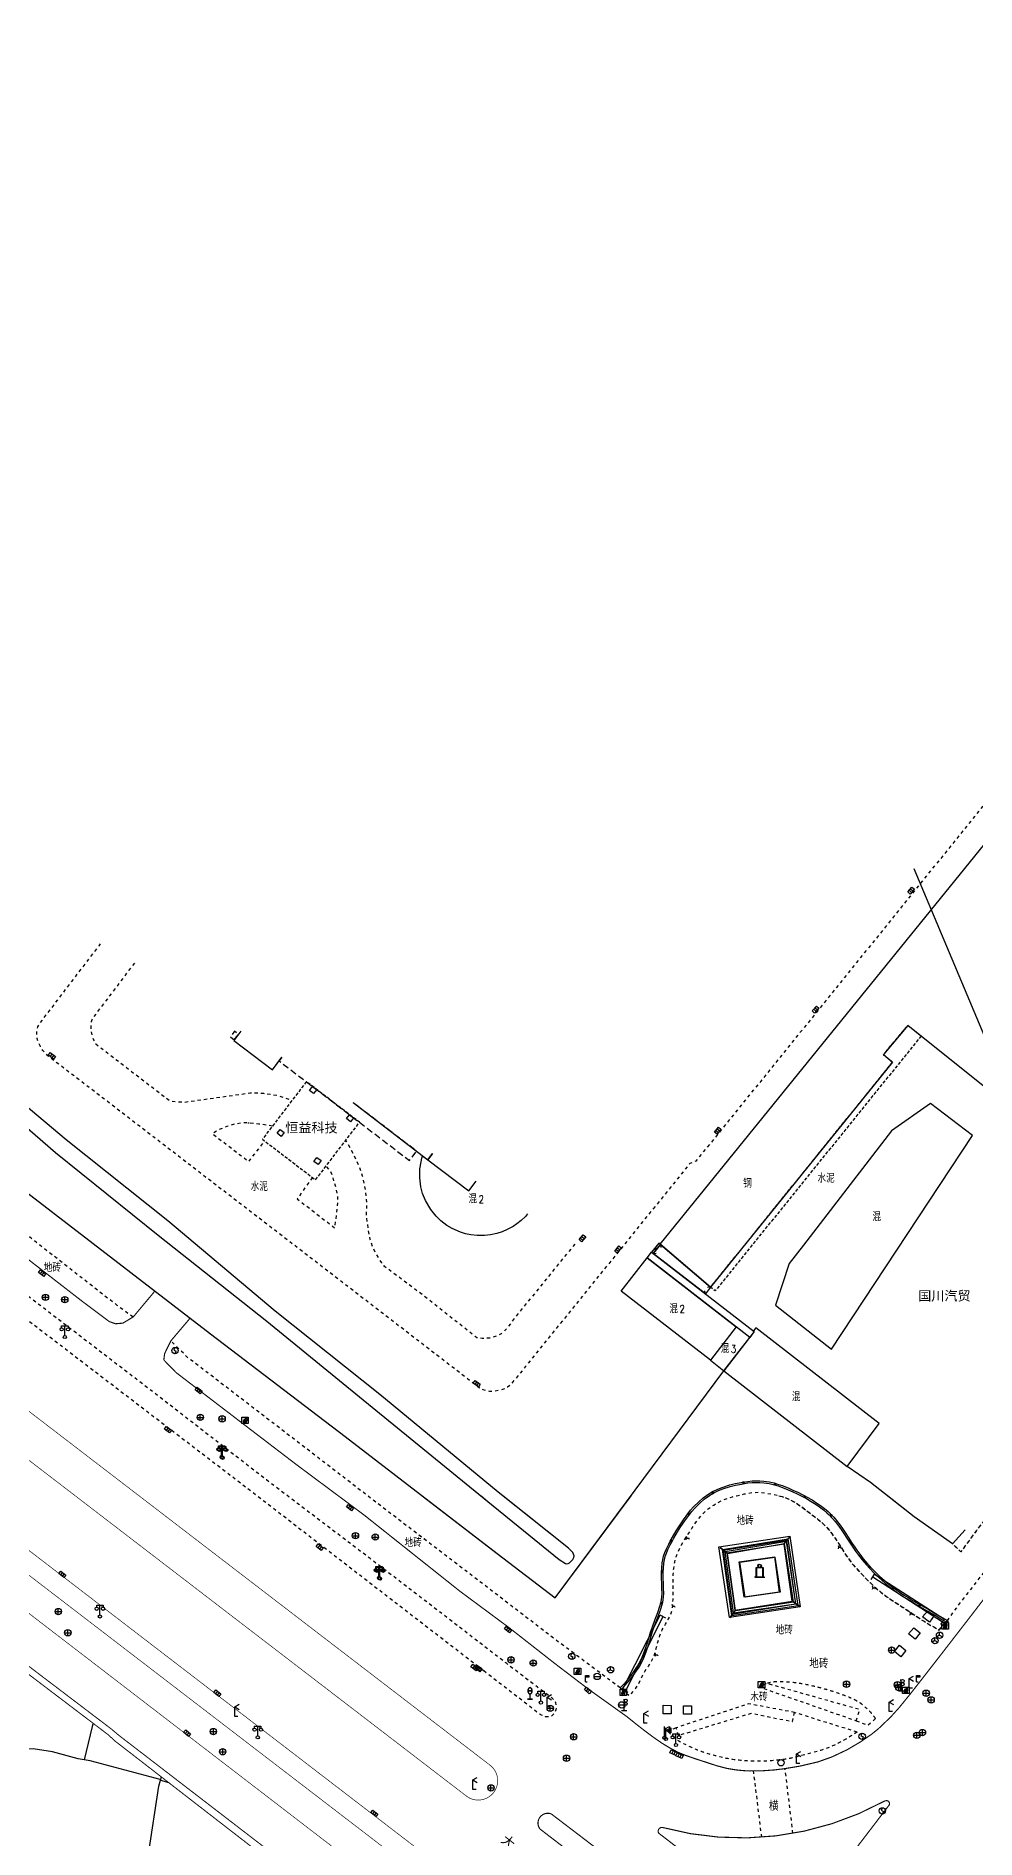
# Model space of a CAD drawing. Extents: x 5235 to 6165, y 11896 to 12757.
# Drawn here: x 5644.3 to 5791.2, y 12375 to 12656.7 of the extents above; entities that cross this region are included whole.
import ezdxf
from ezdxf.enums import TextEntityAlignment as Align

# ---------------------------------------------------------------- set-up
doc = ezdxf.new("R2010")
doc.units = 0
doc.header["$LTSCALE"] = 0.5
for name, pattern in [('X1', [5, 4, -1]), ('X32', [1.5, 1, -0.5]), ('X5', [3, 2, -1]), ('X6', [2, 1, -1])]:
    doc.linetypes.add(name, pattern=pattern)
doc.layers.get('0').update_dxf_attribs({"linetype": 'CONTINUOUS'})
for name, color, linetype in [('COMPONENT', 4, 'CONTINUOUS'), ('DLDW', 11, 'CONTINUOUS'), ('DLSS', 4, 'CONTINUOUS'), ('DMTZ', 3, 'CONTINUOUS'), ('GXYZ', 2, 'CONTINUOUS'), ('JMD', 6, 'CONTINUOUS'), ('SXSS', 5, 'CONTINUOUS'), ('ZJ', 7, 'CONTINUOUS')]:
    doc.layers.add(name, color=color, linetype=linetype)
doc.styles.add('HZ', font='rs.shx', dxfattribs={"width": 0.8, "bigfont": 'hztxt.shx'})
doc.styles.add('宋体', font='')
doc.styles.add('等线体', font='simhei.ttf')
doc.styles.get('宋体').set_extended_font_data('SimSun')
doc.linetypes.add('10421', pattern='A,2,[150,AAA.SHX,S=1,R=0,X=0,Y=1],1e-11', length=2)
doc.linetypes.add('10422', pattern='A,2,[150,AAA.SHX,S=1,R=0,X=0,Y=1],2,[177,AAA.SHX,S=1,R=0,X=0,Y=0.8],1e-09', length=4)
doc.linetypes.add('444', pattern='A,4.5,[145,AAA.SHX,S=1,R=0,X=0,Y=1],4.5,-0.5,[146,AAA.SHX,S=1,R=0,X=0,Y=0],-0.5', length=10)
doc.linetypes.add('447', pattern='A,8,-1,[148,AAA.SHX,S=1,R=0,X=0,Y=0],-1', length=10)

# ---------------------------------------------------------------- blocks, each defined once
blk = doc.blocks.new('gc041')
for p, q in [((-1, 0.5), (1, 0.5)), ((-1, -0.5), (-1, 0.5)), ((-0.33, 0.5), (-0.33, -0.5)), ((0.33, 0.5), (0.33, -0.5)), ((1, 0.5), (1, -0.5)), ((1, -0.5), (-1, -0.5))]:
    blk.add_line(p, q)
blk = doc.blocks.new('gcbj0305')
for points in [[(-1.01, 1.01), (1.01, 1.01), (1.01, -1.01), (-1.01, -1.01)], [(-0.47, 0.01), (-0.39, -0.06), (-0.31, 0.01), (-0.39, 0.09)], [(0.13, 0.3), (0.13, -0.79), (0.15, -0.85), (0.24, -0.85), (0.28, -0.8), (0.28, -0.15), (0.33, -0.15), (0.33, -0.8), (0.36, -0.85), (0.44, -0.85), (0.49, -0.8), (0.49, 0.3), (0.52, 0.3), (0.52, -0.11), (0.55, -0.14), (0.6, -0.14), (0.64, -0.09), (0.64, 0.43), (0.53, 0.54), (0.14, 0.54), (0.03, 0.45), (-0.06, 0.26), (-0.33, 0.26), (-0.36, 0.24), (-0.36, 0.18), (-0.34, 0.15), (-0.01, 0.14), (0.11, 0.31)], [(-0.4, -0.13), (-0.31, -0.2), (-0.25, -0.13), (-0.33, -0.06)], [(-0.4, -0.25), (-0.3, -0.25), (-0.3, -0.35), (-0.4, -0.35)]]:
    blk.add_lwpolyline(points, close=True)
blk.add_lwpolyline([(-0.6, -0.18), (-0.47, -0.82), (-0.21, -0.82), (-0.09, -0.16)])
blk.add_circle((0.3, 0.72), 0.128)
blk = doc.blocks.new('gc019')
for p, q in [((0, 0.5), (0, 3.5)), ((0, 2.7), (1.6, 3.5)), ((1.6, 1.9), (0, 2.7)), ((1.6, 3.5), (1.6, 1.9))]:
    blk.add_line(p, q)
blk.add_circle((0, 0), 0.5)
blk = doc.blocks.new('gc299')
for points in [[(-0.8, 0), (0, 0), (0.8, 0)], [(0, 3.1), (0, 3.6)], [(0, 3.1), (0, 2.1)], [(0, 1.6), (0, 2.1)], [(0, 0), (0, 1.6)]]:
    blk.add_lwpolyline(points)
for centre in [(0.5, 3.1), (0.5, 2.1)]:
    blk.add_circle(centre, 0.5)
blk = doc.blocks.new('gc043')
for p, q in [((-1, 0), (1, 0)), ((0, -1), (0, 1))]:
    blk.add_line(p, q)
blk.add_circle((0, 0), 1)
blk = doc.blocks.new('gc048')
for q in [(-0.87, -0.5), (0, 1), (0.87, -0.5)]:
    blk.add_line((0, 0), q)
blk.add_circle((0, 0), 1)
blk = doc.blocks.new('GC097')
for p, q in [((-1, 2.92), (-1, 3.52)), ((-1, 3.52), (1, 3.52)), ((0, 0.52), (0, 3.52)), ((1, 3.52), (1, 2.92))]:
    blk.add_line(p, q)
for centre in [(-1, 2.42), (0.01, 0), (1, 2.42)]:
    blk.add_circle(centre, 0.5)
blk = doc.blocks.new('gc298')
for points in [[(-0.8, 0), (0.8, 0), (-0.8, 0)], [(0, 0), (0, 1.6)]]:
    blk.add_lwpolyline(points)
at = {"flags": 128}
blk.add_lwpolyline([(0, 3.6), (-0.12, 3.58), (-0.23, 3.53), (-0.34, 3.45), (-0.44, 3.34), (-0.52, 3.2), (-0.58, 3.05), (-0.63, 2.87), (-0.65, 2.69), (-0.65, 2.51), (-0.63, 2.33), (-0.58, 2.15), (-0.52, 2), (-0.44, 1.86), (-0.34, 1.75), (-0.23, 1.67), (-0.12, 1.62), (0, 1.6), (0.12, 1.62), (0.23, 1.67), (0.34, 1.75), (0.44, 1.86), (0.52, 2), (0.58, 2.15), (0.63, 2.33), (0.65, 2.51), (0.65, 2.69), (0.63, 2.87), (0.58, 3.05), (0.52, 3.2), (0.44, 3.34), (0.34, 3.45), (0.23, 3.53), (0.12, 3.58)], close=True, dxfattribs=at)
for centre in [(0, 3.1), (0, 2.1)]:
    blk.add_circle(centre, 0.5)
blk = doc.blocks.new('gc050')
for p, q in [((0, 1), (-0.38, 0.18)), ((-0.38, 0.18), (0.38, -0.18)), ((0, -1), (0.38, -0.18))]:
    blk.add_line(p, q)
blk.add_circle((0, 0), 1)
blk = doc.blocks.new('GC107')
for p, q in [((-1.5, 0), (1.5, 0)), ((-1, 3), (1, 3)), ((-1, 0), (-1, 3)), ((1, 3), (1, 0))]:
    blk.add_line(p, q)
blk.add_circle((0, 3.5), 0.5)
blk = doc.blocks.new('gc002')
at = {"linetype": 'Continuous'}
blk.add_hatch(color=256, dxfattribs=at).paths.add_polyline_path([(0.5, 0.5), (-0.5, 0.5), (-0.5, -0.5), (0.5, -0.5)])
blk.add_lwpolyline([(-0.5, -0.5), (0.5, -0.5), (0.5, 0.5), (-0.5, 0.5), (-0.5, -0.5)])
blk = doc.blocks.new('GC052')
for p, q in [((0, 3), (1.38, 3.81)), ((0, 0), (0, 3)), ((0, 3), (1.38, 2.19)), ((1, 0), (0, 0))]:
    blk.add_line(p, q)
blk = doc.blocks.new('GC042')
blk.add_line((-1, 0), (1, 0))
blk.add_circle((0, 0), 1)
blk = doc.blocks.new('gcbj0407')
for points in [[(-0.53, 1.04), (-0.33, 0.42), (0.4, 0.42)], [(-0.48, 0), (-0.28, 0.42)], [(0.48, 0), (0.28, 0.42)]]:
    blk.add_lwpolyline(points)
blk = doc.blocks.new('gc188')
blk.add_circle((0, 0), 1)
blk = doc.blocks.new('gcbj0213')
for p, q in [((0, 0), (0, 2)), ((0, 2), (1, 2)), ((1, 1.5), (0, 1.5)), ((0, 0), (0.5, 0)), ((1, 2), (1, 1.5))]:
    blk.add_line(p, q)

msp = doc.modelspace()

# ---------------------------------------------------------------- linework, layer by layer
at = {"flags": 128}
for points in [[(5653.17, 12392.99), (5653.08, 12392.62), (5651.81, 12387.39)], [(5659.73, 12358.44), (5660.56, 12364.18), (5661.89, 12372.68), (5663.5, 12383.26), (5663.73, 12384.23), (5663.93, 12384.74)], [(5663.73, 12384.23), (5665.07, 12383.87)]]:
    msp.add_lwpolyline(points, dxfattribs=at)
at = {"layer": 'DLDW', "linetype": 'Continuous'}
for p, q in [((5774.82, 12415.58), (5775.36, 12416.42)), ((5775.36, 12416.42), (5786.28, 12409.35)), ((5775.09, 12416), (5786.01, 12408.93)), ((5735.98, 12398.36), (5741.87, 12410)), ((5736.42, 12398.13), (5742.31, 12409.78)), ((5742.76, 12409.55), (5741.87, 12410)), ((5785.74, 12408.51), (5786.28, 12409.35)), ((5736.87, 12397.91), (5735.98, 12398.36))]:
    msp.add_line(p, q, dxfattribs=at)
at = {"layer": 'DLDW', "linetype": 'Continuous', "flags": 128}
msp.add_lwpolyline([(5754.21, 12418.33), (5759.71, 12419.09), (5760.48, 12413.59), (5754.98, 12412.82)], close=True, dxfattribs=at)
msp.add_lwpolyline([(5754.21, 12418.33), (5759.71, 12419.09), (5760.48, 12413.59), (5754.98, 12412.82)], close=True, dxfattribs=at)
at = {"layer": 'DLDW', "linetype": 'Continuous', "elevation": 522.05, "flags": 128}
msp.add_lwpolyline([(5760.59, 12413.58), (5755.12, 12412.79), (5754.31, 12418.25), (5759.78, 12419.06)], close=True, dxfattribs=at)
at = {"layer": 'DLSS', "linetype": 'X6', "flags": 128}
for points in [[(5874.9, 12656.65), (5874.47, 12654.65), (5874.67, 12652.54), (5875.28, 12650.72), (5876.45, 12648.62), (5877.43, 12647.27), (5878.37, 12646.16), (5878.64, 12645.66), (5878.86, 12644.32), (5878.78, 12643.77), (5877.8, 12642.02), (5875.82, 12639.59), (5868.89, 12631.03), (5864.62, 12625.79), (5847.72, 12604.86), (5821.7, 12572.64), (5809.56, 12557.69), (5794.9, 12539.62), (5790.58, 12534.22), (5782.43, 12524.16), (5766.5, 12504.42), (5747.8, 12481.36), (5747.44, 12480.93), (5746.47, 12480.52), (5742.94, 12476.15), (5732.27, 12462.99), (5727.4, 12456.99), (5720.76, 12448.77), (5718.47, 12445.98), (5718.01, 12445.62), (5717.54, 12445.35), (5716.85, 12445.13), (5716, 12444.97), (5715.62, 12444.93), (5715.22, 12444.93), (5714.63, 12445.05), (5714.19, 12445.19), (5713.77, 12445.4), (5713.41, 12445.63), (5706.7, 12450.8), (5692.14, 12462.01), (5682.04, 12469.79), (5654.58, 12490.89), (5647.45, 12496.35), (5647.45, 12496.35), (5646.13, 12497.37), (5645.66, 12497.84), (5645.37, 12498.18), (5644.99, 12498.8), (5644.6, 12499.66), (5644.47, 12500.08), (5644.42, 12500.49), (5644.41, 12501.03), (5644.46, 12501.42), (5644.59, 12501.9), (5644.86, 12502.4), (5651.15, 12510.63), (5654.15, 12514.55), (5654.57, 12515.1)], [(5584.52, 12514.14), (5586.51, 12512.65), (5596.55, 12504.67), (5623.57, 12484.49), (5656.94, 12458.43), (5659.5, 12456.59)], [(5659.67, 12511.85), (5658.82, 12510.75), (5656.67, 12507.89), (5654.06, 12504.47), (5653.19, 12503.34), (5653.02, 12503), (5652.9, 12502.65), (5652.84, 12502.38), (5652.84, 12501.8), (5652.88, 12501.26), (5653.09, 12500.36), (5653.27, 12499.86), (5653.48, 12499.43), (5653.62, 12499.23), (5658.36, 12495.59), (5665.29, 12490.28), (5667.57, 12490.14), (5677.75, 12491.58), (5678.57, 12491.59), (5679.84, 12491.52), (5682.09, 12491.18), (5684.34, 12490.44)], [(5681.23, 12486.36), (5680.45, 12486.53), (5679.1, 12486.69), (5677.52, 12486.87), (5677.52, 12486.87), (5676.73, 12486.9), (5675.33, 12486.69), (5674.14, 12486.32), (5672.79, 12485.8), (5671.85, 12485.22), (5674.44, 12483.23), (5677.55, 12480.84), (5678.15, 12481.62), (5680.06, 12484.05)], [(5728.5, 12467.96), (5725.26, 12463.97), (5719.83, 12457.3), (5717.59, 12454.44), (5717.32, 12454.16), (5717.02, 12453.95), (5716.6, 12453.72), (5715.66, 12453.39), (5715.3, 12453.29), (5715.03, 12453.24), (5714.03, 12453.23), (5713.4, 12453.26), (5713.21, 12453.31), (5712.92, 12453.51), (5705.43, 12459.48), (5698.75, 12464.47), (5698.35, 12465.01), (5697.55, 12466.26), (5696.98, 12467.33), (5696.54, 12468.69), (5696.22, 12470.31), (5695.98, 12472.23), (5695.95, 12472.97), (5696.03, 12474.39), (5695.85, 12476.11), (5695.33, 12478.59), (5694.73, 12480.32), (5693.53, 12482.76), (5692.73, 12484.18)], [(5687.49, 12478.37), (5685.12, 12475.02), (5690.99, 12470.47), (5691.42, 12473.65), (5691.48, 12474.94), (5691.44, 12475.46), (5691.23, 12476.52), (5690.63, 12478.66), (5690.34, 12479.28), (5689.63, 12480.13)], [(5735.61, 12398.63), (5725.3, 12406.31), (5712.71, 12415.97), (5696.88, 12428.05), (5687.31, 12435.42), (5667.92, 12450.3), (5665.37, 12452.84)], [(5735.81, 12398.44), (5737.08, 12397.43), (5737.39, 12397.78), (5737.81, 12398.27), (5738.06, 12398.6), (5738.27, 12398.91), (5738.51, 12399.32), (5738.78, 12399.89), (5739.02, 12400.41), (5739.25, 12400.85), (5739.53, 12401.31), (5740.01, 12402.03), (5740.42, 12402.68), (5740.54, 12402.89), (5740.7, 12403.22), (5740.96, 12403.87), (5741.2, 12404.64), (5741.45, 12405.62), (5741.63, 12406.25), (5741.81, 12406.82), (5741.99, 12407.27), (5742.18, 12407.69), (5742.4, 12408.1), (5742.7, 12408.61), (5743.17, 12409.42), (5743.5, 12410.12), (5743.69, 12410.67), (5743.82, 12411.44), (5743.88, 12412.46), (5743.88, 12413.34), (5743.87, 12414.54), (5743.87, 12415.56), (5743.89, 12416.34), (5743.98, 12417.29), (5744.11, 12418.09), (5744.15, 12418.28), (5744.36, 12419.12), (5744.63, 12419.84), (5744.94, 12420.49), (5745.21, 12420.98), (5745.59, 12421.63), (5746.02, 12422.31), (5746.85, 12423.61), (5747.38, 12424.39), (5747.86, 12425.05), (5748.32, 12425.61), (5748.98, 12426.27), (5749.37, 12426.6), (5750.22, 12427.2), (5750.78, 12427.54), (5751.68, 12427.98), (5752.38, 12428.25), (5753.17, 12428.49), (5754.07, 12428.7), (5755.01, 12428.92), (5756.25, 12429.17), (5757.33, 12429.19), (5758.15, 12429.11), (5759.64, 12428.85), (5760.92, 12428.52), (5761.97, 12428.13), (5763.03, 12427.57), (5763.94, 12426.94), (5764.78, 12426.3), (5765.57, 12425.7), (5766.5, 12425), (5767.17, 12424.43), (5767.8, 12423.81), (5768.52, 12422.96), (5769.17, 12422.07), (5769.96, 12420.86), (5770.83, 12419.49), (5771.38, 12418.68), (5772, 12417.89), (5773.08, 12416.68), (5773.62, 12416.13), (5774.67, 12415.08), (5775.51, 12414.29), (5776.36, 12413.57), (5777.29, 12412.87), (5778.34, 12412.16), (5779.88, 12411.17), (5781.21, 12410.3), (5782.43, 12409.48), (5783.12, 12409.03), (5784.32, 12408.32), (5785.28, 12407.78), (5785.46, 12407.67), (5786.52, 12408.98)], [(5735.81, 12398.44), (5737.08, 12397.43), (5737.39, 12397.78), (5737.81, 12398.27), (5738.06, 12398.6), (5738.27, 12398.91), (5738.51, 12399.32), (5738.78, 12399.89), (5739.02, 12400.41), (5739.25, 12400.85), (5739.53, 12401.31), (5740.01, 12402.03), (5740.42, 12402.68), (5740.54, 12402.89), (5740.7, 12403.22), (5740.96, 12403.87), (5741.2, 12404.64), (5741.45, 12405.62), (5741.63, 12406.25), (5741.81, 12406.82), (5741.99, 12407.27), (5742.18, 12407.69), (5742.4, 12408.1), (5742.7, 12408.61), (5743.17, 12409.42), (5743.5, 12410.12), (5743.69, 12410.67), (5743.82, 12411.44), (5743.88, 12412.46), (5743.88, 12413.34), (5743.87, 12414.54), (5743.87, 12415.56), (5743.89, 12416.34), (5743.98, 12417.29), (5744.11, 12418.09), (5744.15, 12418.28), (5744.36, 12419.12), (5744.63, 12419.84), (5744.94, 12420.49), (5745.21, 12420.98), (5745.59, 12421.63), (5746.02, 12422.31), (5746.85, 12423.61), (5747.38, 12424.39), (5747.86, 12425.05), (5748.32, 12425.61), (5748.98, 12426.27), (5749.37, 12426.6), (5750.22, 12427.2), (5750.78, 12427.54), (5751.68, 12427.98), (5752.38, 12428.25), (5753.17, 12428.49), (5753.81, 12428.64)], [(5760.43, 12428.64), (5760.92, 12428.52), (5761.97, 12428.13), (5763.03, 12427.57), (5763.94, 12426.94), (5764.78, 12426.3), (5765.57, 12425.7), (5766.5, 12425), (5767.17, 12424.43), (5767.8, 12423.81), (5768.52, 12422.96), (5769.17, 12422.07), (5769.96, 12420.86), (5770.83, 12419.49), (5771.38, 12418.68), (5772, 12417.89), (5773.08, 12416.68), (5773.62, 12416.13), (5774.67, 12415.08), (5775.51, 12414.29), (5776.36, 12413.57), (5777.29, 12412.87), (5778.34, 12412.16), (5779.88, 12411.17), (5781.21, 12410.3), (5782.43, 12409.48), (5783.12, 12409.03), (5784.32, 12408.32), (5785.28, 12407.78), (5785.46, 12407.67), (5786.52, 12408.98)], [(5786.75, 12409.14), (5788.66, 12411.77), (5800.18, 12426.51), (5798.31, 12428.16), (5796.68, 12429.7), (5794.8, 12427.78), (5791.29, 12423.21), (5788.85, 12419.89), (5787.58, 12421.13)], [(5786.75, 12409.14), (5788.66, 12411.77), (5800.18, 12426.51), (5798.31, 12428.16), (5797.8, 12428.64)], [(5795.64, 12428.64), (5794.8, 12427.78), (5791.29, 12423.21), (5788.85, 12419.89), (5787.58, 12421.13)], [(5735.61, 12398.63), (5725.3, 12406.31), (5712.71, 12415.97), (5698.58, 12426.75)], [(5756.4, 12385.72), (5757.69, 12375.28)], [(5762.61, 12375.91), (5761.39, 12386.03)]]:
    msp.add_lwpolyline(points, dxfattribs=at)
msp.add_lwpolyline([(5714.28, 12401.33), (5723.07, 12394.55), (5723.28, 12394.42), (5723.5, 12394.3), (5723.66, 12394.24), (5723.9, 12394.19), (5724.31, 12394.16), (5724.56, 12394.16), (5724.75, 12394.18), (5724.84, 12394.22), (5725.02, 12394.37), (5725.27, 12394.64), (5725.47, 12394.92), (5725.6, 12395.26), (5725.65, 12395.52), (5725.64, 12395.83), (5725.56, 12396.31), (5725.47, 12396.58), (5724.96, 12397.02), (5722.67, 12398.74), (5717.81, 12402.47), (5708.02, 12410.01), (5696.53, 12418.82), (5680.31, 12431.11), (5663.59, 12444.08), (5647.77, 12456.19), (5634.26, 12466.55), (5620.79, 12477.29), (5575.97, 12511.19), (5535.58, 12542.14), (5527.97, 12548.11), (5526.24, 12549.59), (5525.06, 12550.28), (5524.79, 12550.4), (5524.43, 12550.51), (5524.23, 12550.56), (5524.07, 12550.58), (5523.94, 12550.6), (5523.84, 12550.59), (5523.64, 12550.53), (5523.39, 12550.4), (5523.27, 12550.32), (5523.1, 12550.14), (5522.93, 12549.84), (5522.86, 12549.62), (5522.84, 12549.1), (5522.88, 12548.75), (5522.93, 12548.49), (5523.1, 12548.13), (5523.3, 12547.8), (5523.47, 12547.6), (5523.97, 12547.19), (5527.33, 12544.58), (5551.2, 12526.45), (5574.5, 12508.57), (5632.23, 12464.27), (5647.76, 12452.45), (5678.71, 12428.77)], close=True, dxfattribs=at)
at = {"layer": 'DLSS', "linetype": 'Continuous', "flags": 128}
for points, const_width, elevation in [([(5711.52, 12381.77, 1.029139), (5715.17, 12386.63), (5518, 12537.84, 1.032998), (5514.32, 12533.04)], 0.1, 521.68), ([(5705.85, 12372.02, -0.945314), (5704, 12369.59), (5504.5, 12522.6, -0.99837), (5506.4, 12525.06)], 0.1, 521.57), ([(5752.03, 12354.36, 0.931775), (5753.92, 12356.8), (5724.83, 12378.95, 0.752827), (5723.07, 12376.59)], 0.175, 521.69)]:
    msp.add_lwpolyline(points, format="xyb", close=True, dxfattribs=dict(at, const_width=const_width, elevation=elevation))
at = {"layer": 'DLSS', "linetype": 'Continuous', "const_width": 0.175, "flags": 128}
msp.add_lwpolyline([(5662.88, 12460.63), (5659.5, 12456.59), (5657.87, 12455.61), (5656.71, 12455.51), (5655.75, 12455.85), (5651.61, 12458.94), (5621.79, 12482.06), (5594.7, 12502.84), (5583.55, 12511.45), (5583.44, 12512.34), (5583.52, 12512.76), (5584.52, 12514.14), (5584.52, 12514.14)], dxfattribs=at)
at = {"layer": 'DLSS', "linetype": 'Continuous', "flags": 128}
msp.add_lwpolyline([(5668.39, 12456.4, 0.175, 0.175, 0), (5665.37, 12452.84, 0.175, 0.175, 0), (5664.67, 12451.44, 0.175, 0.175, 0), (5664.38, 12450.79, 0.175, 0.175, 0), (5664.28, 12449.94, 0.175, 0.175, 0), (5664.31, 12449.81, 0.175, 0.175, 0), (5666.18, 12447.89, 0.175, 0.175, 0), (5684.97, 12433.53, 0.175, 0.175, 0), (5695.58, 12425.63, 0.175, 0.175, 0), (5710.57, 12413.72, 0.175, 0.175, 0), (5718.29, 12408, 0.175, 0.175, 0), (5725.47, 12402.38, 0.175, 0.175, 0), (5725.47, 12402.38, 0.175, 0.175, 0), (5730.77, 12398.34, 0.175, 0.175, 0), (5736.67, 12394.13, 0.175, 0.175, 0), (5738.24, 12392.87, 0.175, 0.175, 0), (5739.58, 12391.83, 0.175, 0.175, 0), (5741.08, 12390.72, 0.175, 0.175, 0), (5742.18, 12389.97, 0.175, 0.175, 0), (5743.57, 12389.13, 0.175, 0.175, 0), (5744.73, 12388.54, 0.175, 0.175, 0), (5745.82, 12388.09, 0.175, 0.175, 0), (5747.33, 12387.57, 0.175, 0.175, 0), (5749.02, 12387.02, 0.175, 0.175, 0), (5750.77, 12386.45, 0.175, 0.175, 0), (5752.32, 12386.05, 0.175, 0.175, 0), (5753.72, 12385.82, 0.175, 0.175, 0), (5754.99, 12385.7, 0.175, 0.175, 0), (5755.88, 12385.66, 0.175, 0.175, 0), (5757.78, 12385.68, 0.175, 0.175, 0), (5759.62, 12385.81, 0.175, 0.175, 0), (5761.14, 12385.99, 0.175, 0.175, 0), (5763.69, 12386.41, 0.175, 0.175, 0), (5766.51, 12387.07, 0.175, 0.175, 0), (5768.71, 12387.85, 0.175, 0.175, 0), (5771.08, 12388.97, 0.175, 0.175, 0), (5773.19, 12390.21, 0.175, 0.175, 0), (5774.9, 12391.39, 0.175, 0.175, 0), (5775.97, 12392.25, 0.175, 0.175, 0), (5777.87, 12394.06, 0.175, 0.175, 0), (5779.19, 12395.52, 0.175, 0.175, 0), (5781, 12397.74, 0.175, 0.175, 0), (5782.19, 12399.26, 0.175, 0.175, 0), (5783.83, 12401.36, 0.175, 0.175, 0), (5785.82, 12403.92, 0.175, 0.175, 0), (5790.51, 12409.98, 0.175, 0.175, 0), (5801.98, 12424.91, 0.175, 0.175, 0)], format="xyseb", dxfattribs=at)
at = {"layer": 'DLSS', "linetype": 'Continuous', "const_width": 0.1, "flags": 128}
for points, elevation in [([(5597.89, 12434.23), (5598.44, 12440.94), (5598.84, 12442.75, -0.411084), (5600.12, 12443.35), (5714.79, 12355.26, -0.170379), (5723.6, 12338.9, -0.161517), (5721.3, 12321.04, -0.040479), (5717.37, 12316.52)], 522.57), ([(5685.49, 12401.74), (5711.52, 12381.77, 1.029139), (5715.17, 12386.63), (5685.49, 12409.39)], 521.68), ([(5685.49, 12387.64), (5705.85, 12372.02, -0.945314), (5704, 12369.59), (5685.49, 12383.79)], 521.57)]:
    msp.add_lwpolyline(points, format="xyb", dxfattribs=dict(at, elevation=elevation))
at = {"layer": 'DLSS', "linetype": 'X6', "flags": 128}
for points in [[(5775.53, 12393.85, 0.020989), (5774.87, 12394.7, 0.033895), (5774.41, 12395.18, 0.008178), (5773.37, 12396.09, 0.030756), (5773.07, 12396.31, 0.030127), (5772.34, 12396.73, 0.019543), (5771.15, 12397.25, 0.013993), (5769.61, 12397.82, 0.011109), (5767.64, 12398.43, 0.0139), (5765.99, 12398.85, 0.010764), (5763.84, 12399.3, 0.029178), (5762.05, 12399.51, 0.022435), (5759.7, 12399.56, 0.041702), (5759.39, 12399.52, 0.01452), (5758.51, 12399.33)], [(5772.67, 12391.73, -0.029354), (5769.24, 12389.76, -0.046934), (5766.94, 12388.87, -0.007631), (5762.99, 12387.82, -0.021872), (5761.6, 12387.53, -0.026071), (5758.55, 12387.21, -0.026868), (5755.59, 12387.21, -0.03261), (5752.45, 12387.58, -0.030222), (5749.15, 12388.41, -0.023318), (5747.51, 12389.01, -0.016406), (5745.27, 12390.04, -0.055309), (5744.38, 12390.61, -0.029729), (5742.95, 12391.94)]]:
    msp.add_lwpolyline(points, format="xyb", dxfattribs=at)
for points, elevation in [([(5772.51, 12393.5), (5773.05, 12395.24), (5758.51, 12399.33), (5758.22, 12399.17), (5757.33, 12398.78), (5757.46, 12398.74), (5772.51, 12393.5)], 523.1), ([(5772.67, 12391.73), (5767.28, 12393.39), (5762.83, 12394.8)], 521.99), ([(5772.51, 12393.5), (5774.27, 12392.81), (5774.94, 12393.32), (5775.53, 12393.85)], 523.1), ([(5742.95, 12391.94), (5744.33, 12392.38)], 521.72)]:
    msp.add_lwpolyline(points, dxfattribs=dict(at, elevation=elevation))
at = {"layer": 'DLSS', "linetype": 'X6', "elevation": 521.99, "flags": 128}
msp.add_lwpolyline([(5762.83, 12394.8), (5762.8, 12394.79), (5762.83, 12394.8), (5755.73, 12396.14), (5744.33, 12392.38), (5744.69, 12391.2), (5756.14, 12394.69), (5762.53, 12393.36), (5762.53, 12393.36)], close=True, dxfattribs=at)
at = {"layer": 'DLSS', "linetype": 'Continuous', "const_width": 0.175, "flags": 128}
msp.add_lwpolyline([(5777.65, 12380.33, 0.633599), (5777.14, 12381.02), (5776.89, 12380.93, -0.194081), (5742.17, 12376.84), (5742.17, 12376.84, 0.596901), (5741.63, 12375.94), (5761.74, 12360.45, 0.279031), (5762.46, 12360.47)], format="xyb", close=True, dxfattribs=at)
at = {"layer": 'DMTZ', "linetype": '10421', "flags": 128}
for points in [[(5626.74, 12530.72), (5622.85, 12524.01), (5617.83, 12516.35), (5614.73, 12511.26), (5614.35, 12510.34), (5614.32, 12510.13), (5614.45, 12509.82), (5615.13, 12508.83), (5615.61, 12508.26), (5620.86, 12504.23), (5633.39, 12494.35), (5647.36, 12482.24), (5663.4, 12469.34), (5680.36, 12455.89), (5697.41, 12442), (5714.94, 12427.75), (5726.09, 12418.67), (5727.07, 12418.05), (5727.27, 12418.02), (5727.45, 12418.07), (5727.66, 12418.17), (5727.95, 12418.43), (5728.2, 12418.7), (5728.37, 12418.98), (5728.43, 12419.25), (5728.21, 12419.79), (5727.55, 12420.48), (5716.54, 12429.2), (5698.01, 12444.45), (5681.67, 12457.49), (5664.91, 12471.58), (5648.98, 12484.23), (5634.84, 12496.12), (5623.59, 12505.13), (5617.44, 12509.91), (5617.19, 12510.35), (5617.21, 12510.66), (5617.4, 12511.17), (5618.45, 12512.95), (5624.78, 12522.87), (5629.65, 12530.48), (5629.87, 12530.85)], [(5713.85, 12428.64), (5714.94, 12427.75), (5726.09, 12418.67), (5727.07, 12418.05), (5727.27, 12418.02), (5727.45, 12418.07), (5727.66, 12418.17), (5727.95, 12418.43), (5728.2, 12418.7), (5728.37, 12418.98), (5728.43, 12419.25), (5728.21, 12419.79), (5727.55, 12420.48), (5717.24, 12428.64)], [(5663.68, 12384.3), (5652.74, 12387.24), (5650.86, 12387.55), (5646.86, 12388.65), (5643.84, 12389.12), (5642.2, 12389), (5636.98, 12387.36), (5635.55, 12386.6), (5633.83, 12385.03), (5633.08, 12384.33), (5632.96, 12384.06), (5632.92, 12383.66), (5633, 12382.33), (5632.88, 12379.98), (5632.14, 12373.4), (5631.15, 12367.31)]]:
    msp.add_lwpolyline(points, dxfattribs=at)
at = {"layer": 'DMTZ', "linetype": '10422', "flags": 128}
for points in [[(5780.7, 12407.06), (5781.5, 12408.03), (5782.51, 12407.21), (5781.72, 12406.24)], [(5783.71, 12410.69), (5784.69, 12409.93), (5783.94, 12408.91), (5782.89, 12409.74)], [(5779.28, 12405.31), (5780.26, 12404.49), (5779.5, 12403.51), (5778.49, 12404.3)], [(5742.34, 12395.93), (5743.59, 12395.88), (5743.6, 12394.59), (5742.35, 12394.58)], [(5746.78, 12395.83), (5746.78, 12394.55), (5745.49, 12394.54), (5745.49, 12395.83)]]:
    msp.add_lwpolyline(points, close=True, dxfattribs=at)
at = {"layer": 'GXYZ', "linetype": 'Continuous'}
msp.add_line((5808.09, 12463.53), (5781.54, 12526.55), dxfattribs=at)
at = {"layer": 'JMD', "linetype": 'Continuous'}
for p, q in [((5741.91, 12467.91), (5741.95, 12467.41)), ((5740.74, 12466.51), (5741.24, 12466.56)), ((5748.92, 12460.18), (5748.86, 12460.67)), ((5749.75, 12461.22), (5749.25, 12461.17)), ((5761.27, 12421.17), (5762.18, 12422.28)), ((5761.27, 12421.17), (5762.18, 12422.28)), ((5752.39, 12419.65), (5751.24, 12420.56)), ((5751.24, 12420.56), (5752.39, 12419.65)), ((5753.05, 12409.94), (5751.6, 12420.27)), ((5751.61, 12420.27), (5761.89, 12421.93)), ((5752, 12419.96), (5761.58, 12421.55)), ((5753.34, 12410.34), (5752, 12419.96)), ((5752.39, 12419.65), (5761.27, 12421.17)), ((5753.64, 12410.74), (5752.39, 12419.65)), ((5762.69, 12412.05), (5761.27, 12421.17)), ((5763.05, 12411.78), (5761.58, 12421.55)), ((5763.41, 12411.51), (5761.89, 12421.93)), ((5752.77, 12409.57), (5753.64, 12410.74)), ((5752.77, 12409.57), (5753.64, 12410.74)), ((5753.05, 12409.94), (5763.41, 12411.51)), ((5753.34, 12410.34), (5763.05, 12411.78)), ((5753.64, 12410.74), (5762.69, 12412.05)), ((5762.69, 12412.05), (5763.73, 12411.27)), ((5763.73, 12411.27), (5762.69, 12412.05))]:
    msp.add_line(p, q, dxfattribs=at)
at = {"layer": 'JMD', "linetype": 'Continuous', "flags": 128}
for points in [[(5796.43, 12535.14), (5829.11, 12509), (5806.69, 12481.24), (5780.59, 12502.12), (5776.76, 12497.55), (5778.18, 12496.36), (5749.75, 12461.22), (5741.87, 12467.94), (5796.43, 12535.14)], [(5687.69, 12491.47), (5687.06, 12491.96), (5687.53, 12492.57), (5688.17, 12492.08)], [(5784.13, 12489.91), (5778.03, 12485.66), (5771.04, 12476.59), (5764.26, 12467.81), (5762.04, 12464.9), (5759.89, 12458.44), (5768.66, 12451.53), (5790.68, 12484.93)], [(5693.47, 12487.06), (5692.83, 12487.55), (5693.3, 12488.17), (5693.94, 12487.68)], [(5682.6, 12484.78), (5681.97, 12485.26), (5682.44, 12485.88), (5683.07, 12485.39)], [(5688.37, 12480.38), (5687.73, 12480.86), (5688.2, 12481.48), (5688.84, 12480.99)], [(5740.74, 12466.51), (5741.91, 12467.91), (5749.75, 12461.22), (5748.92, 12460.18)], [(5739.81, 12465.79), (5753.75, 12455.02), (5749.71, 12449.8), (5735.78, 12460.58)], [(5755.86, 12453.39), (5739.81, 12465.79), (5740.5, 12466.69), (5756.55, 12454.28)], [(5751.82, 12448.17), (5755.86, 12453.39), (5753.75, 12455.02), (5749.71, 12449.8)], [(5756.55, 12454.28), (5751.82, 12448.17), (5751.82, 12448.17), (5771.1, 12433.24), (5776.1, 12439.95), (5756.8, 12454.86), (5756.43, 12454.38)], [(5762.14, 12422.32), (5763.72, 12411.29), (5752.68, 12409.61), (5751.02, 12420.68)], [(5762.14, 12422.32), (5763.72, 12411.29), (5752.68, 12409.61), (5751.02, 12420.68)], [(5763.04, 12411.76), (5761.67, 12421.63), (5751.73, 12420.11), (5753.08, 12410.17)], [(5763.04, 12411.76), (5761.67, 12421.63), (5751.73, 12420.11), (5753.08, 12410.17)], [(5762.47, 12412.17), (5761.24, 12421.06), (5752.29, 12419.69), (5753.51, 12410.75)], [(5762.47, 12412.17), (5761.24, 12421.06), (5752.29, 12419.69), (5753.51, 12410.75)]]:
    msp.add_lwpolyline(points, close=True, dxfattribs=at)
at = {"layer": 'JMD', "linetype": '444', "flags": 128}
for points in [[(5588.66, 12517.69), (5588.65, 12517.57), (5588.65, 12517.57), (5601.95, 12507.36), (5622.35, 12491.74), (5671.57, 12453.96), (5692.61, 12437.88), (5716.37, 12419.65), (5725.42, 12412.69), (5751.82, 12448.17)], [(5704.64, 12428.64), (5716.37, 12419.65), (5725.42, 12412.69), (5737.3, 12428.64)]]:
    msp.add_lwpolyline(points, dxfattribs=at)
at = {"layer": 'JMD', "linetype": 'X5', "flags": 128}
msp.add_lwpolyline([(5675.28, 12499.86), (5675.95, 12500.73), (5675.33, 12501.2), (5674.67, 12500.33)], close=True, dxfattribs=at)
at = {"layer": 'JMD', "linetype": 'Continuous', "flags": 128}
for points in [[(5676.33, 12501.22), (5675.2, 12499.75), (5681.23, 12495.15), (5682.74, 12497.13)], [(5693.85, 12490.05), (5705.54, 12481.13), (5706.29, 12482.12)], [(5721.11, 12472.67), (5720.79, 12472.29), (5720.12, 12471.64), (5719.44, 12471.1), (5718.86, 12470.71), (5717.95, 12470.21), (5717.14, 12469.87), (5716.35, 12469.61), (5715.35, 12469.39), (5714.4, 12469.29), (5713.24, 12469.29), (5712.25, 12469.4), (5711.45, 12469.57), (5710.63, 12469.82), (5709.35, 12470.38), (5708.52, 12470.88), (5707.59, 12471.59), (5706.85, 12472.3), (5706, 12473.34), (5705.17, 12474.77), (5704.73, 12475.87), (5704.46, 12476.92), (5704.28, 12478.32), (5704.31, 12479.72), (5704.48, 12480.79), (5704.62, 12481.36), (5704.73, 12481.74), (5705.54, 12481.13), (5711.93, 12476.25), (5713.1, 12477.78)], [(5706.29, 12482.12), (5705.54, 12481.13), (5711.93, 12476.25), (5713.1, 12477.78)], [(5741.91, 12467.91), (5740.74, 12466.51)], [(5735.81, 12398.44), (5735.61, 12398.62), (5736.06, 12399.11), (5736.64, 12399.75), (5737.07, 12400.26), (5737.33, 12400.58), (5737.71, 12401.09), (5738.32, 12402.02), (5738.85, 12402.97), (5739.06, 12403.41), (5739.43, 12404.35), (5739.82, 12405.52), (5740.2, 12406.79), (5740.37, 12407.35), (5740.64, 12408.15), (5741.1, 12409.37), (5741.49, 12410.42), (5741.76, 12411.22), (5742.01, 12412.09), (5742.08, 12412.44), (5742.13, 12412.81), (5742.16, 12413.44), (5742.14, 12414.11), (5742.11, 12414.81), (5742.08, 12415.86), (5742.08, 12416.65), (5742.1, 12417.32), (5742.18, 12418.17), (5742.26, 12418.66), (5742.4, 12419.23), (5742.59, 12419.79), (5742.84, 12420.38), (5743.19, 12421.1), (5743.43, 12421.54), (5743.79, 12422.17), (5744.36, 12423.14), (5744.87, 12423.97), (5745.48, 12424.88), (5746.61, 12426.37), (5747.08, 12426.9), (5747.89, 12427.7), (5748.6, 12428.31), (5749.48, 12428.93), (5750.11, 12429.31), (5750.86, 12429.68), (5751.55, 12429.96), (5752.73, 12430.34), (5753.6, 12430.56), (5754.52, 12430.74), (5755.54, 12430.89), (5756.22, 12430.96), (5756.74, 12430.98), (5757.43, 12430.97), (5758.06, 12430.93), (5758.49, 12430.87), (5758.95, 12430.8), (5759.6, 12430.65), (5760.38, 12430.42), (5760.93, 12430.23), (5761.35, 12430.07), (5761.97, 12429.81), (5762.7, 12429.49), (5763.38, 12429.18), (5764.04, 12428.85), (5764.85, 12428.42), (5765.61, 12427.99), (5766.36, 12427.51), (5766.91, 12427.12), (5767.56, 12426.63), (5768.1, 12426.16), (5768.43, 12425.85), (5768.98, 12425.28), (5769.43, 12424.76), (5769.98, 12424.06), (5770.46, 12423.39), (5770.8, 12422.88), (5771.27, 12422.17), (5771.89, 12421.2), (5772.28, 12420.62), (5772.62, 12420.12), (5773.05, 12419.52), (5773.61, 12418.81), (5774.28, 12418.03), (5774.85, 12417.41), (5775.43, 12416.81), (5776.15, 12416.1), (5777.28, 12415.08), (5777.59, 12414.82), (5778.32, 12414.25), (5779.24, 12413.62), (5779.89, 12413.19), (5780.62, 12412.74), (5781.43, 12412.25), (5782.62, 12411.54), (5783.27, 12411.17), (5783.99, 12410.75), (5785.11, 12410.1), (5786.02, 12409.57), (5786.75, 12409.14), (5786.87, 12409.08), (5786.74, 12408.85)], [(5735.81, 12398.44), (5735.61, 12398.62), (5736.06, 12399.11), (5736.64, 12399.75), (5737.07, 12400.26), (5737.33, 12400.58), (5737.71, 12401.09), (5738.32, 12402.02), (5738.85, 12402.97), (5739.06, 12403.41), (5739.43, 12404.35), (5739.82, 12405.52), (5740.2, 12406.79), (5740.37, 12407.35), (5740.64, 12408.15), (5741.1, 12409.37), (5741.49, 12410.42), (5741.76, 12411.22), (5742.01, 12412.09), (5742.08, 12412.44), (5742.13, 12412.81), (5742.16, 12413.44), (5742.14, 12414.11), (5742.11, 12414.81), (5742.08, 12415.86), (5742.08, 12416.65), (5742.1, 12417.32), (5742.18, 12418.17), (5742.26, 12418.66), (5742.4, 12419.23), (5742.59, 12419.79), (5742.84, 12420.38), (5743.19, 12421.1), (5743.43, 12421.54), (5743.79, 12422.17), (5744.36, 12423.14), (5744.87, 12423.97), (5745.48, 12424.88), (5746.61, 12426.37), (5747.08, 12426.9), (5747.89, 12427.7), (5748.6, 12428.31), (5749.07, 12428.64)], [(5764.44, 12428.64), (5764.85, 12428.42), (5765.61, 12427.99), (5766.36, 12427.51), (5766.91, 12427.12), (5767.56, 12426.63), (5768.1, 12426.16), (5768.43, 12425.85), (5768.98, 12425.28), (5769.43, 12424.76), (5769.98, 12424.06), (5770.46, 12423.39), (5770.8, 12422.88), (5771.27, 12422.17), (5771.89, 12421.2), (5772.28, 12420.62), (5772.62, 12420.12), (5773.05, 12419.52), (5773.61, 12418.81), (5774.28, 12418.03), (5774.85, 12417.41), (5775.43, 12416.81), (5776.15, 12416.1), (5777.28, 12415.08), (5777.59, 12414.82), (5778.32, 12414.25), (5779.24, 12413.62), (5779.89, 12413.19), (5780.62, 12412.74), (5781.43, 12412.25), (5782.62, 12411.54), (5783.27, 12411.17), (5783.99, 12410.75), (5785.11, 12410.1), (5786.02, 12409.57), (5786.75, 12409.14), (5786.87, 12409.08), (5786.74, 12408.85)]]:
    msp.add_lwpolyline(points, dxfattribs=at)
at = {"layer": 'JMD', "linetype": 'X32', "flags": 128}
for points in [[(5782.66, 12500.47), (5750.45, 12460.65), (5749.75, 12461.22), (5778.18, 12496.36), (5776.76, 12497.55), (5780.59, 12502.12), (5782.66, 12500.47)], [(5687.99, 12477.99), (5694.86, 12486.98), (5686.55, 12493.33), (5679.68, 12484.34)]]:
    msp.add_lwpolyline(points, close=True, dxfattribs=at)
at = {"layer": 'JMD', "linetype": 'X5', "flags": 128}
msp.add_lwpolyline([(5682.74, 12497.13), (5682.31, 12496.56), (5702.67, 12481.01), (5703.78, 12482.47), (5693.85, 12490.05)], dxfattribs=at)
at = {"layer": 'JMD', "color": 7, "linetype": 'Continuous', "flags": 128}
for points in [[(5741.87, 12467.94), (5741.66, 12468.08), (5740.5, 12466.69)], [(5735.81, 12398.44), (5736.26, 12398.93), (5736.84, 12399.58), (5737.27, 12400.09), (5737.53, 12400.42), (5737.92, 12400.94), (5738.55, 12401.89), (5739.08, 12402.85), (5739.29, 12403.31), (5739.68, 12404.27), (5740.06, 12405.44), (5740.44, 12406.72), (5740.62, 12407.27), (5740.89, 12408.06), (5741.34, 12409.28), (5741.74, 12410.34), (5742.01, 12411.14), (5742.26, 12412.03), (5742.34, 12412.39), (5742.39, 12412.79), (5742.42, 12413.44), (5742.4, 12414.12), (5742.37, 12414.82), (5742.34, 12415.87), (5742.34, 12416.65), (5742.36, 12417.31), (5742.44, 12418.14), (5742.52, 12418.61), (5742.65, 12419.16), (5742.84, 12419.7), (5743.08, 12420.27), (5743.43, 12420.98), (5743.66, 12421.41), (5744.01, 12422.04), (5744.58, 12423.01), (5745.09, 12423.83), (5745.69, 12424.73), (5746.81, 12426.2), (5747.27, 12426.72), (5748.06, 12427.51), (5748.76, 12428.11), (5749.62, 12428.72), (5750.23, 12429.08), (5750.97, 12429.44), (5751.64, 12429.72), (5752.8, 12430.09), (5753.65, 12430.3), (5754.56, 12430.48), (5755.57, 12430.64), (5756.24, 12430.7), (5756.74, 12430.72), (5757.42, 12430.71), (5758.04, 12430.67), (5758.46, 12430.62), (5758.9, 12430.54), (5759.53, 12430.4), (5760.3, 12430.18), (5760.84, 12429.99), (5761.25, 12429.83), (5761.87, 12429.57), (5762.6, 12429.25), (5763.27, 12428.94), (5763.92, 12428.62), (5764.73, 12428.2), (5765.47, 12427.77), (5766.22, 12427.29), (5766.76, 12426.91), (5767.39, 12426.42), (5767.93, 12425.97), (5768.25, 12425.67), (5768.79, 12425.11), (5769.23, 12424.6), (5769.77, 12423.9), (5770.24, 12423.24), (5770.59, 12422.73), (5771.05, 12422.02), (5771.68, 12421.06), (5772.06, 12420.48), (5772.4, 12419.97), (5772.84, 12419.36), (5773.41, 12418.64), (5774.09, 12417.85), (5774.67, 12417.23), (5775.25, 12416.63), (5775.97, 12415.91), (5777.11, 12414.88), (5777.43, 12414.61), (5778.17, 12414.04), (5779.09, 12413.4), (5779.75, 12412.97), (5780.49, 12412.52), (5781.3, 12412.03), (5782.49, 12411.32), (5783.14, 12410.94), (5783.86, 12410.52), (5784.98, 12409.87), (5785.89, 12409.34), (5786.62, 12408.92), (5786.74, 12408.85)], [(5735.81, 12398.44), (5736.26, 12398.93), (5736.84, 12399.58), (5737.27, 12400.09), (5737.53, 12400.42), (5737.92, 12400.94), (5738.55, 12401.89), (5739.08, 12402.85), (5739.29, 12403.31), (5739.68, 12404.27), (5740.06, 12405.44), (5740.44, 12406.72), (5740.62, 12407.27), (5740.89, 12408.06), (5741.34, 12409.28), (5741.74, 12410.34), (5742.01, 12411.14), (5742.26, 12412.03), (5742.34, 12412.39), (5742.39, 12412.79), (5742.42, 12413.44), (5742.4, 12414.12), (5742.37, 12414.82), (5742.34, 12415.87), (5742.34, 12416.65), (5742.36, 12417.31), (5742.44, 12418.14), (5742.52, 12418.61), (5742.65, 12419.16), (5742.84, 12419.7), (5743.08, 12420.27), (5743.43, 12420.98), (5743.66, 12421.41), (5744.01, 12422.04), (5744.58, 12423.01), (5745.09, 12423.83), (5745.69, 12424.73), (5746.81, 12426.2), (5747.27, 12426.72), (5748.06, 12427.51), (5748.76, 12428.11), (5749.52, 12428.64)], [(5763.88, 12428.64), (5763.92, 12428.62), (5764.73, 12428.2), (5765.47, 12427.77), (5766.22, 12427.29), (5766.76, 12426.91), (5767.39, 12426.42), (5767.93, 12425.97), (5768.25, 12425.67), (5768.79, 12425.11), (5769.23, 12424.6), (5769.77, 12423.9), (5770.24, 12423.24), (5770.59, 12422.73), (5771.05, 12422.02), (5771.68, 12421.06), (5772.06, 12420.48), (5772.4, 12419.97), (5772.84, 12419.36), (5773.41, 12418.64), (5774.09, 12417.85), (5774.67, 12417.23), (5775.25, 12416.63), (5775.97, 12415.91), (5777.11, 12414.88), (5777.43, 12414.61), (5778.17, 12414.04), (5779.09, 12413.4), (5779.75, 12412.97), (5780.49, 12412.52), (5781.3, 12412.03), (5782.49, 12411.32), (5783.14, 12410.94), (5783.86, 12410.52), (5784.98, 12409.87), (5785.89, 12409.34), (5786.62, 12408.92), (5786.74, 12408.85)]]:
    msp.add_lwpolyline(points, dxfattribs=at)
at = {"layer": 'JMD', "linetype": '447', "flags": 128}
for points in [[(5789.54, 12423.31), (5787.58, 12421.13), (5781.57, 12425.34), (5774.76, 12430.69), (5771.1, 12433.24)], [(5789.54, 12423.31), (5787.58, 12421.13), (5781.57, 12425.34), (5777.37, 12428.64)]]:
    msp.add_lwpolyline(points, dxfattribs=at)
at = {"layer": 'SXSS', "linetype": 'X1', "const_width": 0.15, "flags": 128}
for points in [[(5656.05, 12392.22), (5620.48, 12419.24)], [(5619.79, 12418.47), (5655.55, 12391.33)], [(5683.23, 12371.24), (5657.2, 12391.25)], [(5656.64, 12390.33), (5683.98, 12369.17)]]:
    msp.add_lwpolyline(points, dxfattribs=at)
at = {"layer": 'SXSS', "linetype": 'Continuous', "const_width": 0.15, "flags": 128}
msp.add_lwpolyline([(5655.55, 12391.33), (5656.64, 12390.33)], dxfattribs=at)
at = {"layer": 'SXSS', "linetype": 'Continuous', "const_width": 0.15, "elevation": 522.07, "flags": 128}
msp.add_lwpolyline([(5657.2, 12391.25), (5656.05, 12392.22)], dxfattribs=at)

# ---------------------------------------------------------------- block references
at = {"layer": 'COMPONENT', "linetype": 'Continuous', "xscale": 0.5, "yscale": 0.5}
for name, p in [('gcbj0305', (5676.97, 12440.42)), ('gcbj0407', (5746.18, 12421.8, 522.49)), ('gcbj0407', (5769.95, 12420.38, 522.37)), ('gcbj0407', (5775.28, 12414.06, 522.27)), ('gcbj0407', (5743.97, 12411.19, 522.38)), ('gcbj0407', (5781.13, 12409.97, 522.07)), ('gcbj0305', (5786.41, 12408.33)), ('gcbj0305', (5786.41, 12408.33)), ('gcbj0407', (5741.31, 12403.58, 522.1)), ('gcbj0305', (5728.94, 12401.21)), ('gcbj0213', (5730.19, 12399.57)), ('gcbj0305', (5757.7, 12399.15)), ('gcbj0305', (5757.7, 12399.15)), ('gcbj0213', (5781.94, 12399.57)), ('gcbj0305', (5736.09, 12397.93)), ('gcbj0305', (5736.09, 12397.93)), ('gcbj0305', (5780.25, 12398.24, 521.98))]:
    msp.add_blockref(name, p, dxfattribs=at)
at = {"layer": 'DLDW', "linetype": 'Continuous', "xscale": 0.5, "yscale": 0.5}
for name, p in [('GC097', (5648.79, 12453.44)), ('GC097', (5673.3, 12434.69)), ('GC097', (5673.45, 12434.58, 522.52)), ('GC097', (5697.9, 12415.81)), ('GC097', (5698.06, 12415.71, 522.07)), ('GC107', (5757.35, 12415.96)), ('GC107', (5757.35, 12415.96)), ('GC107', (5757.45, 12415.92)), ('GC097', (5654.27, 12409.78, 526.77)), ('GC097', (5723.21, 12396.34)), ('GC097', (5723.21, 12396.34)), ('GC097', (5678.95, 12390.9, 524.86)), ('gc019', (5742.52, 12390.83)), ('gc019', (5742.75, 12390.65, 521.67)), ('GC097', (5744.32, 12389.72, 522.59))]:
    msp.add_blockref(name, p, dxfattribs=at)
at = {"layer": 'DLSS', "linetype": 'Continuous', "xscale": 0.5, "yscale": 0.5}
for name, p in [('gc299', (5779.5, 12398.16)), ('GC052', (5780.78, 12398.58, 524.07)), ('gc298', (5721.51, 12396.87)), ('GC052', (5724.18, 12395.68, 521.83)), ('gc299', (5736.22, 12395.09)), ('GC052', (5777.66, 12394.92, 521.91)), ('GC052', (5675.35, 12394.17, 525.48)), ('GC052', (5739.32, 12393.12, 521.88)), ('GC052', (5763.17, 12386.81, 521.85)), ('GC052', (5712.57, 12382.75, 521.36)), ('GC052', (5712.57, 12382.75, 521.36))]:
    msp.add_blockref(name, p, dxfattribs=at)
at = {"layer": 'GXYZ', "linetype": 'Continuous'}
for p, xscale, yscale, zscale, rotation in [((5781.08, 12523.18), 0.5, 0.5, 0.5, 49.21864370425797), ((5766.15, 12504.59), 0.4999999999999999, 0.4999999999999999, 0.4999999999999999, 48.07956264859826), ((5646.77, 12497.36), 0.5, 0.5, 0.5, 323.4602852720652), ((5750.86, 12485.66), 0.5, 0.5, 0.5, 51.96099084337264), ((5729.7, 12468.87), 0.4999999999999999, 0.4999999999999999, 0.4999999999999999, 50.07924857706614), ((5735.26, 12467.11), 0.4999999999999999, 0.4999999999999999, 0.4999999999999999, 51.6329974614335), ((5645.24, 12463.42), 0.5, 0.5, 0.5, 322.8806603589539), ((5669.73, 12445.09, 521.75), 0.5, 0.5, 0.5, 321.0130504983439), ((5713.18, 12446.16), 0.5, 0.5, 0.5, 323.5362467966042), ((5664.91, 12438.97, 521.85), 0.5, 0.5, 0.5, 323.6993437070206), ((5693.38, 12426.8), 0.5, 0.5, 0.5, 322.8806603589539), ((5688.63, 12420.62), 0.5, 0.5, 0.5, 322.8806603589539), ((5648.4, 12416.36, 521.86), 0.5, 0.5, 0.5, 321.1049131727651), ((5718.05, 12407.74), 0.5, 0.5, 0.5, 322.8806603589539), ((5712.83, 12401.82, 521.59), 0.4999999999999052, 0.4999999999999052, 0.4999999999999052, 323.5794672575631), ((5713.41, 12401.65), 0.5, 0.5, 0.5, 322.8806603589539), ((5713.42, 12401.76, 521.59), 0.5, 0.5, 0.5, 323.579467257558), ((5672.62, 12397.81, 521.73), 0.5, 0.5, 0.5, 322.3396930214639), ((5730.56, 12398.24, 521.44), 0.4999999999999999, 0.4999999999999999, 0.4999999999999999, 319.3267394422512), ((5667.91, 12391.57, 521.61), 0.5, 0.5, 0.5, 320.2216860716798), ((5743.94, 12388.52), 0.5, 0.5, 0.5, 335.604907355553), ((5744.89, 12388.06), 0.5, 0.5, 0.5, 335.604907355553), ((5697.16, 12379.05, 521.59), 0.5, 0.5, 0.5, 321.4551668803573)]:
    msp.add_blockref('gc041', p, dxfattribs=dict(at, xscale=xscale, yscale=yscale, zscale=zscale, rotation=rotation))
at = {"layer": 'GXYZ', "linetype": 'Continuous', "xscale": 0.5, "yscale": 0.5}
for name, p in [('gc043', (5645.76, 12459.64)), ('gc043', (5648.78, 12459.28)), ('gc050', (5666.01, 12451.32)), ('gc043', (5669.97, 12440.89)), ('gc043', (5673.38, 12440.66, 521.75)), ('gc043', (5694.22, 12422.41)), ('gc043', (5697.32, 12422.2)), ('gc043', (5647.77, 12410.56, 521.78)), ('gc043', (5649.26, 12407.25, 521.75)), ('gc048', (5784.81, 12406.01, 522.12)), ('gc048', (5785.54, 12406.86)), ('gc043', (5718.54, 12403.02, 521.53)), ('gc043', (5722.02, 12402.52)), ('gc043', (5722.02, 12402.52)), ('gc050', (5728.04, 12403.56)), ('gc050', (5728.04, 12403.56)), ('gc043', (5778.04, 12404.54, 522.17)), ('GC042', (5732.02, 12400.42, 521.63)), ('gc048', (5734.11, 12401.47)), ('gc048', (5734.11, 12401.47)), ('gc043', (5770.99, 12399.21, 522.3)), ('gc043', (5778.95, 12399.12, 522.13)), ('gc043', (5779.14, 12398.7)), ('gc043', (5783.44, 12397.8)), ('gc043', (5784.21, 12396.76, 521.96)), ('gc043', (5724.67, 12395.44)), ('gc043', (5724.67, 12395.44)), ('GC042', (5735.85, 12395.97, 521.79)), ('gc043', (5672.01, 12391.81, 521.67)), ('gc043', (5728.33, 12391)), ('gc043', (5728.33, 12391)), ('gc050', (5773.43, 12391.07, 521.95)), ('gc043', (5781.98, 12391.23, 521.88)), ('gc043', (5782.85, 12391.65)), ('gc043', (5673.47, 12388.66, 521.62)), ('gc043', (5727.22, 12387.65, 521.57)), ('gc188', (5760.75, 12386.94, 521.85)), ('gc043', (5715.41, 12383.01, 522.13)), ('gc043', (5715.41, 12383.01, 522.13)), ('gc050', (5776.59, 12379.42, 522.22))]:
    msp.add_blockref(name, p, dxfattribs=at)
at = {"layer": 'JMD', "linetype": 'Continuous'}
for p, xscale, yscale, rotation in [((5741.13, 12467.24), 0.25, 0.25, 230.2149887898809), ((5754.86, 12430.66), 0.25, 0.25, 8.550233941833987), ((5759.86, 12430.44), 0.25, 0.25, 343.6542487915702), ((5750.07, 12429.13), 0.25, 0.25, 30.74266793923679), ((5764.48, 12428.47), 0.25, 0.25, 332.2207487521349), ((5764.48, 12428.47), 0.2500000000005187, 0.2500000000005187, 332.2207487520274), ((5746.34, 12425.79), 0.25, 0.25, 52.79223484522385), ((5746.34, 12425.79), 0.2499999999997128, 0.2499999999997128, 52.79223484511243), ((5768.55, 12425.54), 0.25, 0.25, 314.0664647128502), ((5768.55, 12425.54), 0.2499999999997685, 0.2499999999997685, 314.0664647129817), ((5743.61, 12421.58), 0.25, 0.25, 60.72795676918928), ((5743.61, 12421.58), 0.249999999999824, 0.249999999999824, 60.72795676913515), ((5771.53, 12421.51), 0.25, 0.25, 302.9014327006857), ((5771.53, 12421.51), 0.2500000000003005, 0.2500000000003005, 302.9014327005444), ((5742.22, 12416.79), 0.25, 0.25, 88.0455222056099), ((5742.22, 12416.79), 0.2499999999991961, 0.2499999999991961, 88.0455222056654), ((5774.54, 12417.55), 0.25, 0.25, 312.8459253696221), ((5774.54, 12417.55), 0.2499999999998231, 0.2499999999998231, 312.8459253697509), ((5778.2, 12414.18), 0.25, 0.25, 322.2918675239232), ((5778.2, 12414.18), 0.2499999999995538, 0.2499999999995538, 322.2918675240513), ((5742.08, 12411.84), 0.25, 0.25, 74.22012000197464), ((5742.08, 12411.84), 0.2500000000007145, 0.2500000000007145, 74.22012000198782), ((5782.41, 12411.51), 0.2499999999999999, 0.2499999999999999, 329.4188531265166), ((5782.41, 12411.51), 0.2499999999992072, 0.2499999999992072, 329.4188531266478), ((5786.73, 12409), 0.25, 0.25, 329.8108503804723), ((5786.73, 12409), 0.2500000000002111, 0.2500000000002111, 329.8108503804977), ((5740.44, 12407.12), 0.2499999999999999, 0.2499999999999999, 72.70675956958948), ((5740.44, 12407.12), 0.2499999999995555, 0.2499999999995555, 72.70675956949981), ((5738.72, 12402.46), 0.25, 0.25, 61.26417215628947), ((5738.72, 12402.46), 0.2499999999999716, 0.2499999999999716, 61.26417215629029)]:
    msp.add_blockref('gc002', p, dxfattribs=dict(at, xscale=xscale, yscale=yscale, rotation=rotation))

# ---------------------------------------------------------------- texts
at = {"linetype": 'Continuous', "style": 'HZ', "width": 0.8}
msp.add_text('地砖', height=1.5, dxfattribs=at).set_placement((5766.66, 12402.55), align=Align.MIDDLE)
at = {"layer": 'DLSS', "linetype": 'Continuous', "style": 'HZ', "width": 0.8}
for s, height, p in [('地砖', 1.25, (5703.24, 12421.43)), ('地砖', 1.25, (5761.25, 12407.78)), ('木砖', 1.25, (5757.29, 12397.32)), ('横', 1.5, (5759.61, 12380.29))]:
    msp.add_text(s, height=height, dxfattribs=at).set_placement(p, align=Align.MIDDLE)
at = {"layer": 'DLSS', "linetype": 'Continuous', "style": '等线体'}
msp.add_text('大  鹏  路  西  段', height=1.5, rotation=321.9269, dxfattribs=at).set_placement((5724.58, 12369.6), align=Align.MIDDLE)
at = {"layer": 'DMTZ', "linetype": 'Continuous', "style": 'HZ', "width": 0.8}
for s, p in [('水泥', (5767.79, 12478.35)), ('水泥', (5679.2, 12477.06)), ('地砖', (5646.85, 12464.39)), ('地砖', (5755.14, 12424.89)), ('地砖', (5755.14, 12424.89)), ('地砖', (5703.24, 12421.43)), ('地砖', (5761.25, 12407.78))]:
    msp.add_text(s, height=1.25, dxfattribs=at).set_placement(p, align=Align.MIDDLE)
at = {"layer": 'JMD', "linetype": 'Continuous', "style": 'HZ', "width": 0.8}
for s, p in [('混', (5713.23, 12474.97)), ('钢', (5756.18, 12477.39)), ('混', (5776.38, 12472.18)), ('混', (5744.64, 12457.8)), ('混', (5752.66, 12451.59)), ('混', (5763.79, 12444.07))]:
    msp.add_text(s, height=1.25, dxfattribs=at).set_placement(p, align=Align.MIDDLE_RIGHT)
for s, p in [('2', (5713.48, 12474.97)), ('2', (5744.89, 12457.8)), ('3', (5752.91, 12451.59))]:
    msp.add_text(s, height=1.2, dxfattribs=at).set_placement(p, align=Align.MIDDLE_LEFT)
at = {"layer": 'ZJ', "linetype": 'Continuous', "style": '宋体'}
msp.add_text('恒益科技', height=1.5, dxfattribs=at).set_placement((5687.34, 12486.17), align=Align.MIDDLE)
msp.add_text('国川汽贸', height=1.5, dxfattribs=at).set_placement((5790.38, 12459.88), align=Align.MIDDLE_RIGHT)

doc.saveas('drawing.dxf')
